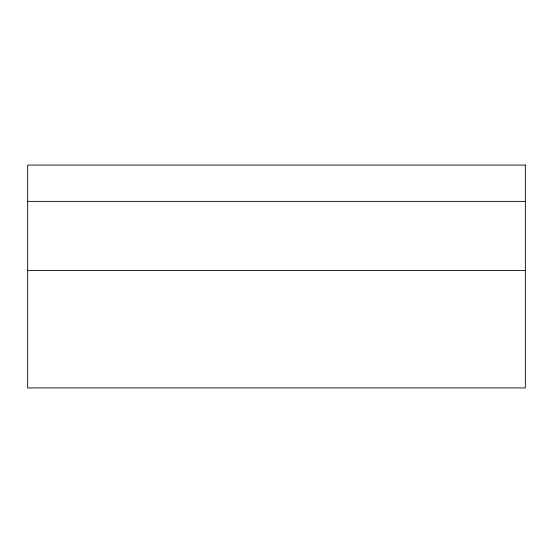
<?xml version="1.0" encoding="UTF-8"?>
<svg xmlns="http://www.w3.org/2000/svg" width="553" height="553" viewBox="0 0 553 553"><rect width="100%" height="100%" fill="white"/><g stroke="black" fill="none" stroke-linecap="round" stroke-linejoin="round"><path stroke-width="0.83" d="M27.65 201.375L525.35 201.375M27.65 270.41L525.35 270.41M525.35 165.077L27.65 165.077L27.65 387.923L525.35 387.923L525.35 165.077"/></g></svg>
